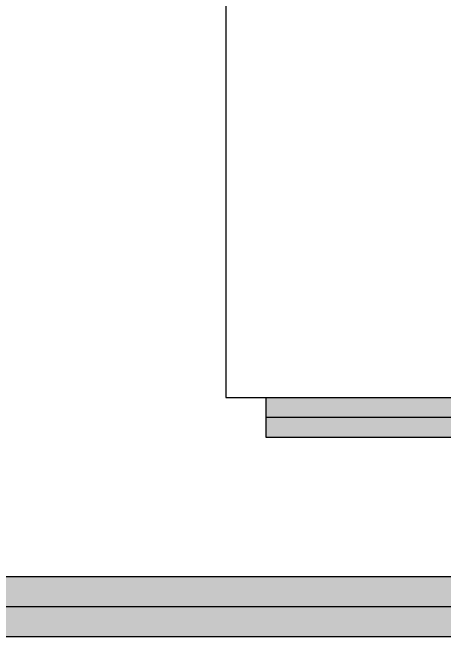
# Model space of a CAD drawing. Extents: x 23849 to 40667, y 5707 to 28720.
# Drawn here: x 26374 to 26912, y 5707 to 6485 of the extents above; entities that cross this region are included whole.
import ezdxf

# ---------------------------------------------------------------- set-up
doc = ezdxf.new("R2010")
doc.units = 0
doc.header["$MEASUREMENT"] = 0
doc.layers.get('0').update_dxf_attribs({"linetype": 'CONTINUOUS'})
doc.layers.add('TABLE', color=7, linetype='CONTINUOUS')

msp = doc.modelspace()

# ---------------------------------------------------------------- linework, layer by layer
msp.add_line((26689.727521, 5955.149702), (26689.727521, 6005.149702))
at = {"color": 2}
msp.add_line((38456.829598, 5980.149702), (26689.727521, 5980.149702), dxfattribs=at)
for points in [[(26689.727521, 6005.149702), (26689.727521, 5955.149702), (38431.829598, 6005.149702), (38481.829598, 5955.149702)], [(24017.558913, 5782.105181), (24017.558913, 5707.105181), (40592.020474, 5782.105181), (40667.020474, 5707.105181)]]:
    msp.add_solid(points, dxfattribs=at)
at = {"layer": 'TABLE', "color": 7}
for p, q in [((26639.727521, 8035.640535), (26639.727521, 6005.149702)), ((26639.727521, 6005.149702), (38431.829598, 6005.149702))]:
    msp.add_line(p, q, dxfattribs=at)
at = {"layer": 'TABLE', "color": 2}
for p, q in [((38481.829598, 5955.149702), (26689.727521, 5955.149702)), ((24017.558913, 5744.605181), (40629.520474, 5744.605181)), ((24017.558913, 5707.105181), (40667.020474, 5707.105181))]:
    msp.add_line(p, q, dxfattribs=at)
at = {"layer": 'TABLE'}
msp.add_line((23848.808913, 5782.105181), (40592.020474, 5782.105181), dxfattribs=at)

doc.saveas('drawing.dxf')
